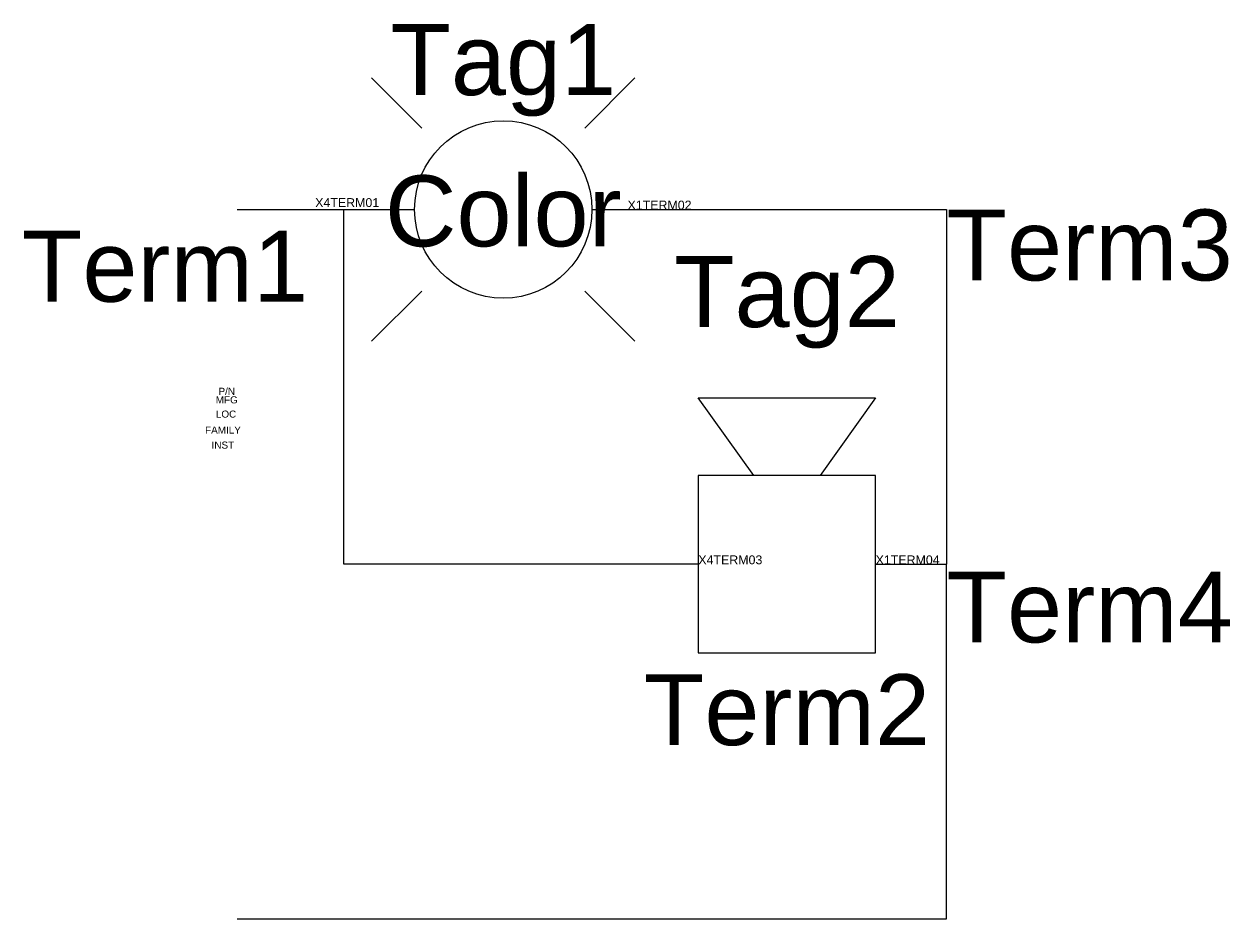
# Model space of a CAD drawing. Header units: inches. Extents: x -0.3 to 3.89, y -1 to 0.26.
# Drawn here: x -0.301 to 1.399, y -1 to 0.261 of the extents above; entities outside this region: 3.
import ezdxf
from ezdxf.enums import TextEntityAlignment as Align

# ---------------------------------------------------------------- set-up
doc = ezdxf.new("R2010")
doc.units = ezdxf.units.IN
doc.header["$MEASUREMENT"] = 0
doc.layers.add('WIRES', color=7, linetype='Continuous')
doc.styles.add('INERCONNECT TABLES', font='arial.ttf', dxfattribs={"height": 0.1})
doc.styles.add('WD', font='arial.ttf', dxfattribs={"height": 1})

msp = doc.modelspace()

# ---------------------------------------------------------------- linework, layer by layer
for p, q in [((0.2601, 0.1149), (0.1894, 0.1856)), ((0.4899, 0.1149), (0.5606, 0.1856)), ((0.2601, -0.1149), (0.1894, -0.1856)), ((0.4899, -0.1149), (0.5606, -0.1856)), ((0.7281, -0.3751), (0.65, -0.2657)), ((0.65, -0.2657), (0.9, -0.2657)), ((0.9, -0.2657), (0.8219, -0.3751)), ((0.9, -0.3751), (0.65, -0.3751)), ((0.65, -0.3751), (0.65, -0.6251)), ((0.9, -0.6251), (0.9, -0.3751)), ((0.65, -0.6251), (0.9, -0.6251))]:
    msp.add_line(p, q)
msp.add_circle((0.375, 0), 0.125)
at = {"layer": 'WIRES'}
for p, q in [((0, 0), (0.25, 0)), ((0.15, -0.5), (0.15, 0)), ((0.2, 0), (0.25, 0)), ((0.5, 0), (1, 0)), ((1, 0), (1, -0.5)), ((0.65, -0.5), (0.15, -0.5)), ((0.9, -0.5001), (1, -0.5001)), ((1, -1), (1, -0.5001)), ((0, -1), (1, -1))]:
    msp.add_line(p, q, dxfattribs=at)

# ---------------------------------------------------------------- texts
for tag, height, style, flags, p in [('Tag1', 0.1, 'INERCONNECT TABLES', 8, (0.375, 0.1613)), ('FAMILY', 0.01, 'WD', 9, (-0.0202, -0.3159))]:
    msp.add_attdef(tag, text='LT', height=height, dxfattribs=dict(style=style, flags=flags)).set_placement(p, align=Align.CENTER)
at = {"style": 'INERCONNECT TABLES', "flags": 8}
msp.add_attdef('Color', text='W', height=0.1, dxfattribs=at).set_placement((0.375, 0), align=Align.MIDDLE)
at = {"style": 'INERCONNECT TABLES'}
for tag, p in [('Desc1', (3.5, 0)), ('Desc2', (3.5, -0.15)), ('Desc3', (3.5, -0.3))]:
    msp.add_attdef(tag, text='', height=0.1, dxfattribs=at).set_placement(p, align=Align.MIDDLE_LEFT)
at = {"style": 'WD', "flags": 9}
for tag, p in [('X4TERM01', (0.1098, 0.0035)), ('X1TERM02', (0.5502, 0)), ('X4TERM03', (0.65, -0.5001)), ('X1TERM04', (0.9, -0.5001))]:
    msp.add_attdef(tag, p, '', height=0.0125, dxfattribs=at)
at = {"linetype": 'Continuous', "style": 'INERCONNECT TABLES', "flags": 8}
for tag, p in [('Term3', (1, 0)), ('Term4', (1, -0.5103))]:
    msp.add_attdef(tag, text='', height=0.1, dxfattribs=at).set_placement(p, align=Align.TOP_LEFT)
msp.add_attdef('Term1', text='', height=0.1, dxfattribs=at).set_placement((0.0998, -0.03), align=Align.TOP_RIGHT)
at = {"style": 'INERCONNECT TABLES'}
msp.add_attdef('Tag2', text='AH', height=0.1, dxfattribs=at).set_placement((0.775, -0.1657), align=Align.CENTER)
at = {"linetype": 'Continuous', "style": 'WD', "flags": 9}
for tag, p in [('P/N', (-0.0149, -0.2561)), ('MFG', (-0.0149, -0.2683))]:
    msp.add_attdef(tag, text='', height=0.01, dxfattribs=at).set_placement(p, align=Align.MIDDLE)
msp.add_attdef('LOC', text='', height=0.01, dxfattribs=at).set_placement((-0.0159, -0.2934), align=Align.CENTER)
msp.add_attdef('INST', (-0.0363, -0.3371), '', height=0.01, dxfattribs=at)
at = {"linetype": 'Continuous', "style": 'INERCONNECT TABLES', "flags": 8}
msp.add_attdef('Term2', text='', height=0.1, dxfattribs=at).set_placement((0.775, -0.6551), align=Align.TOP_CENTER)

doc.saveas('drawing.dxf')
